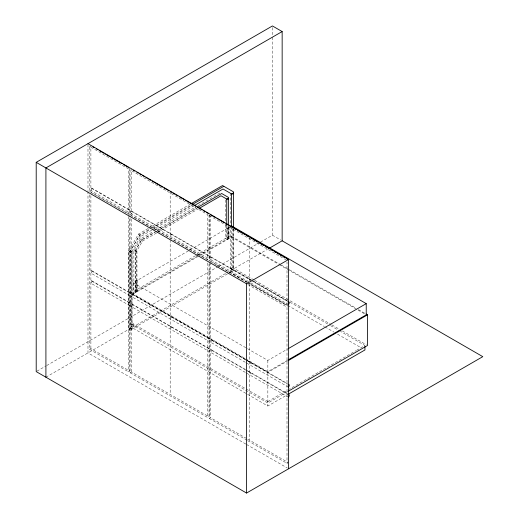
<?xml version="1.0" encoding="UTF-8"?>
<svg xmlns="http://www.w3.org/2000/svg" width="519" height="519" viewBox="0 0 519 519"><rect width="100%" height="100%" fill="white"/><g stroke="black" fill="none" stroke-linecap="round" stroke-linejoin="round"><path stroke-width="0.39" stroke-dasharray="2.6 1.95" d="M151.691 230.189L140.5 236.651L131.93 251.501L131.93 329.046A1.486 0.856 0 0 1 131.605 329.974A1.486 0.856 0 0 1 129.99 330.162L128.693 329.416L128.693 250.943L138.404 234.127L148.22 228.457M227.517 273.857L129.99 330.162L129.99 251.689L139.695 234.873L149.511 229.21M131.93 329.046L130.639 328.293L130.639 250.748L139.209 235.905L149.699 229.846M156.53 233.005L142.511 241.095L136.782 251.014L136.782 291.114A1.174 0.675 0 0 1 136.62 291.957A1.174 0.675 0 0 1 135.167 292.048L133.87 291.302L133.87 250.43L140.545 238.87L153.157 231.591M136.782 291.114L135.491 290.368L135.491 250.268L141.22 240.349L155.239 232.253M135.167 292.048L135.167 251.177L141.843 239.616L156.55 231.124M89.599 146.462L90.896 145.716L90.896 190.557L129.731 212.978A1.622 0.934 -60 0 0 130.697 211.11A1.622 0.934 -60 0 0 129.731 210.364L90.896 187.943A1.622 0.934 -60 0 1 91.863 188.689A1.622 0.934 -60 0 1 90.896 190.557L89.599 191.303L89.599 146.462L128.433 168.883L128.433 213.724L129.731 212.978L129.731 168.137M130.055 214.658L131.346 213.912A1.622 0.934 -60 0 0 132.319 212.044A1.622 0.934 -60 0 0 131.346 211.298L209.014 256.133A1.622 0.934 -60 0 1 209.987 256.886A1.622 0.934 -60 0 1 209.014 258.754L207.723 259.5L130.055 214.658L130.055 169.817L207.723 214.658L207.723 259.5M130.055 216.527L131.346 215.781L201.385 256.217M148.921 228.055L190.291 204.168M152.32 227.588L191.582 204.921M152.495 228.23L192.361 205.213M152.391 229.787L193.658 205.965M155.96 229.969L197.285 206.114M197.986 205.706L220.4 192.77M157.251 230.721L196.474 208.074M155.94 231.85L196.597 208.379M157.231 232.596L198.589 208.722M131.93 251.501L129.99 252.617A1.486 0.856 0 0 0 131.605 252.435A1.486 0.856 0 0 0 131.93 251.501L130.639 250.748M136.782 251.014L135.167 251.949A1.174 0.675 0 0 0 136.62 251.858A1.174 0.675 0 0 0 136.782 251.014L135.491 250.268M247.122 282.245L209.339 260.434L209.339 215.593L210.636 214.847M287.383 360.361L267.849 371.643L133.227 293.916L133.227 282.706L230.313 226.654M195.468 255.737L130.639 293.17L267.849 372.389L287.507 361.042M196.163 255.335L230.313 235.626L280.649 264.684M131.93 293.916L198.154 255.679M198.855 255.277L231.604 236.372M133.227 293.916L198.803 256.055M199.504 255.653L231.604 237.118L278.58 264.242M209.339 260.434L210.636 259.688A1.622 0.934 -60 0 0 211.603 257.82A1.622 0.934 -60 0 0 210.636 257.067L250.852 280.292M36.907 371.202L46.016 365.94M46.716 365.532L217.766 266.779M218.467 266.377L259.824 242.496M260.525 242.094L272.443 235.211L280.766 240.018M131.93 324.557L133.227 323.811L269.147 402.283M89.599 194.787L89.599 349.371L90.896 348.625L129.731 371.046L129.731 215.651M45.912 377.209L226.076 273.195M226.777 272.786L267.434 249.315M228.217 273.455L233.544 270.373L233.544 229.177M89.599 349.371L128.433 371.792L129.731 371.046M130.055 218.142L130.055 372.726L131.346 371.98L209.014 416.822L209.014 261.427M133.227 282.706L267.849 360.433L287.383 349.151M130.055 372.726L207.723 417.568L209.014 416.822M209.339 263.114L209.339 418.502L210.636 417.756L246 438.172M267.849 401.537L287.409 390.243M288.103 389.84L318.835 372.097M319.535 371.695L355.852 350.727M356.553 350.325L364.935 345.485L340.393 331.317M287.286 391.813L267.849 403.029L130.639 323.811M133.227 323.811L133.227 328.293L267.849 406.02L287.409 394.732M247.823 440.722L287.007 463.344L288.305 462.598L246.694 438.574M209.339 215.593L286.306 260.032M281.35 265.092L355.612 307.968M358.415 309.584L366.122 314.034M279.287 264.645L364.825 314.034M225.454 224.792L225.454 238.429L226.751 239.175A1.174 0.675 0 0 0 228.204 239.077A1.174 0.675 0 0 0 228.366 238.24L227.075 237.494L227.075 225.473M254.044 279.968L231.604 267.013L230.313 267.759L252.747 280.714M254.745 280.37L331.174 324.498M331.875 324.9L339.582 329.351M342.391 330.973L366.232 344.739M253.447 281.116L287.104 300.553M289.907 302.168L329.876 325.244M330.577 325.647L339.692 330.908M91.591 187.988L130.425 210.409M132.04 211.343L209.708 256.178M211.33 257.113L250.164 279.533M253.629 281.538L288.999 301.954M251.546 280.695L287.61 301.513M230.313 270.749L231.604 271.495A1.486 0.856 0 0 0 233.226 271.307A1.486 0.856 0 0 0 233.544 270.373M248.776 281.707L210.636 259.688L210.636 215.638M250.852 282.907L288.305 304.53M247.135 281.96L230.313 272.241L230.313 227.62M249.944 283.582L287.104 305.036M287.805 305.438L324.265 326.49M324.965 326.892L334.08 332.154M337.59 334.178L360.731 347.542M89.599 191.303L128.433 213.724M247.823 282.654L287.007 305.276L287.007 262.037M90.896 192.426L122.795 210.844M123.49 211.239L129.731 214.847M202.079 256.62L209.014 260.622M210.636 261.557L216.877 265.157M217.571 265.559L246.694 282.375M247.388 282.777L288.305 306.398M247.823 284.522L287.007 307.144L287.007 463.344M138.404 234.127L139.695 234.873M139.209 235.905L140.5 236.651M140.545 238.87L141.843 239.616M141.22 240.349L142.511 241.095M133.87 250.43L135.167 251.177M128.693 250.943L129.99 251.689M91.591 270.568L130.425 292.988M132.04 293.923L209.708 338.764M211.33 339.698L247.388 360.517M248.082 360.919L287.61 383.742M246 360.076L210.636 339.653A1.622 0.934 -60 0 1 211.603 340.399A1.622 0.934 -60 0 1 210.636 342.268L246 362.69M246.694 360.471L287.61 384.092M246.694 363.086L287.61 386.713M91.591 280.656L130.425 303.077M132.04 304.011L209.708 348.852M211.33 349.787L247.388 370.605M248.082 371.007L287.61 393.83M246 370.164L210.636 349.741A1.622 0.934 -60 0 1 211.603 350.494A1.622 0.934 -60 0 1 210.636 352.362L246 372.778M246.694 370.566L287.61 394.187M246.694 373.18L288.305 397.204M130.639 326.055L131.93 326.801M209.339 418.502L247.122 440.313M245.831 444.056L87.983 352.92L87.983 191.329M246.531 444.459L287.221 467.95M272.443 27.565L272.443 36.453M272.443 37.264L272.443 235.211M267.849 360.433L267.849 371.643M267.849 372.389L267.849 406.02M249.47 237.267L249.47 282.109M249.47 283.977L249.47 440.177M233.66 229.508L233.66 270.704M232.253 228.366L232.253 269.627M231.604 226.706L231.604 271.495M230.313 193.204L230.313 224.416M229.015 227.4L229.015 238.61M228.542 226.492L228.542 238.675M228.366 226.213L228.366 238.24M228.204 227.867L228.204 239.077M227.4 228.334L227.4 239.544M226.751 225.538L226.751 239.175M225.454 199.932L225.454 221.587M210.636 262.361L210.636 417.756M209.014 214.704L209.014 258.754L131.346 213.912L131.346 169.071M207.723 262.984L207.723 417.568M170.18 191.492L170.18 236.333A1.622 0.934 -60 0 0 171.153 234.465A1.622 0.934 -60 0 0 170.18 233.712M170.18 239.81L170.18 394.401M137.431 280.279L137.431 291.49M136.958 251.3L136.958 291.548M136.62 280.747L136.62 291.957M135.816 281.214L135.816 292.424M132.04 251.825L132.04 329.37M131.346 218.999L131.346 371.98M128.433 216.404L128.433 371.792M90.896 195.644L90.896 348.625M87.983 144.464L87.983 190.518M249.47 372.162A1.622 0.934 -60 0 1 250.437 372.914A1.622 0.934 -60 0 1 249.47 374.783M249.47 362.074A1.622 0.934 -60 0 1 250.437 362.82A1.622 0.934 -60 0 1 249.47 364.688M170.18 326.386A1.622 0.934 -60 0 1 171.153 327.139A1.622 0.934 -60 0 1 170.18 329.007M170.18 316.298A1.622 0.934 -60 0 1 171.153 317.044A1.622 0.934 -60 0 1 170.18 318.913M249.47 279.488A1.622 0.934 -60 0 1 250.437 280.241M250.405 280.565A1.622 0.934 -60 0 1 250.314 280.915M129.731 292.943L90.896 270.522A1.622 0.934 -60 0 1 91.863 271.268A1.622 0.934 -60 0 1 90.896 273.137L129.731 295.558A1.622 0.934 -60 0 0 130.697 293.689A1.622 0.934 -60 0 0 129.731 292.943M209.014 338.719L131.346 293.877A1.622 0.934 -60 0 1 132.319 294.623A1.622 0.934 -60 0 1 131.346 296.492L209.014 341.333A1.622 0.934 -60 0 0 209.987 339.465A1.622 0.934 -60 0 0 209.014 338.719M129.731 303.031L90.896 280.61A1.622 0.934 -60 0 1 91.863 281.363A1.622 0.934 -60 0 1 90.896 283.231L129.731 305.652A1.622 0.934 -60 0 0 130.697 303.784A1.622 0.934 -60 0 0 129.731 303.031M209.014 348.807L131.346 303.965A1.622 0.934 -60 0 1 132.319 304.718A1.622 0.934 -60 0 1 131.346 306.586L209.014 351.428A1.622 0.934 -60 0 0 209.987 349.559A1.622 0.934 -60 0 0 209.014 348.807"/><path stroke-width="0.78" d="M36.207 162.343L272.443 25.95L282.154 31.555L282.154 240.816L482.793 356.657L246.557 493.05L36.207 371.604L36.207 162.343L246.557 283.789L288.622 259.5L288.622 468.761M282.154 31.555L45.912 167.948L45.912 377.209M190.992 203.766L222.541 185.549L233.544 191.9L233.544 227.562M192.984 204.11L223.838 186.295M194.359 205.556L223.034 189L231.604 193.95A1.486 0.856 0 0 0 233.226 193.762A1.486 0.856 0 0 0 233.544 192.828L231.604 193.95L231.604 226.764M197.875 207.263L221.691 193.516L228.366 197.369L228.366 224.604M199.29 208.314L221.023 195.767L226.751 199.075A1.174 0.675 0 0 0 228.204 198.985A1.174 0.675 0 0 0 228.366 198.141L226.751 199.075L226.751 224.74M230.313 226.654L231.604 225.908L366.232 303.634L366.232 314.845L288.084 359.959M268.836 248.51L282.154 240.816M288.084 348.749L366.232 303.634M288.207 360.634L367.523 314.845L367.523 345.485L287.98 391.41M288.103 394.323L364.935 349.968L364.935 346.231M87.983 143.659L288.622 259.5M92.979 146.916L94.361 147.714M96.443 148.914L97.832 149.719M99.22 150.516L104.072 153.319M105.461 154.124L110.313 156.926M111.702 157.724L122.101 163.732M123.49 164.529L128.342 167.332M133.428 170.271L134.817 171.069M136.893 172.269L138.281 173.074M139.669 173.871L141.058 174.676M142.446 175.474L144.522 176.674M145.91 177.479L147.299 178.277M148.687 179.081L150.763 180.281M152.151 181.079L162.551 187.087M163.939 187.884L168.792 190.687M170.18 191.492L171.568 192.29M172.957 193.087L175.033 194.294M176.421 195.092L177.809 195.89M179.198 196.695L184.05 199.497M185.439 200.295L195.838 206.303M197.226 207.1L198.615 207.905M200.697 209.105L202.079 209.903M203.467 210.708L204.856 211.505M206.244 212.31L208.32 213.51M210.636 214.847L215.489 217.649M216.877 218.447L218.259 219.245M219.647 220.05L224.5 222.852M225.888 223.65L236.294 229.658M237.676 230.455L242.535 233.258M243.917 234.063L245.305 234.86M246.694 235.665L248.776 236.865M250.164 237.663L251.546 238.468M252.935 239.265L257.787 242.068M259.176 242.873L264.028 245.675M265.417 246.473L269.582 248.873M270.963 249.678L272.352 250.476M274.434 251.676L275.823 252.481M277.204 253.278L278.593 254.083M279.981 254.881L282.064 256.081M283.445 256.886L284.834 257.684M286.222 258.481L288.305 259.688M366.122 314.034L367.523 314.845M246.557 283.789L246.557 493.05M288.305 384.495A1.622 0.934 -60 0 1 289.271 385.241A1.622 0.934 -60 0 1 288.305 387.109M288.305 394.583A1.622 0.934 -60 0 1 289.271 395.335A1.622 0.934 -60 0 1 288.305 397.204M288.305 301.909A1.622 0.934 -60 0 1 289.271 302.661A1.622 0.934 -60 0 1 288.305 304.53"/></g></svg>
